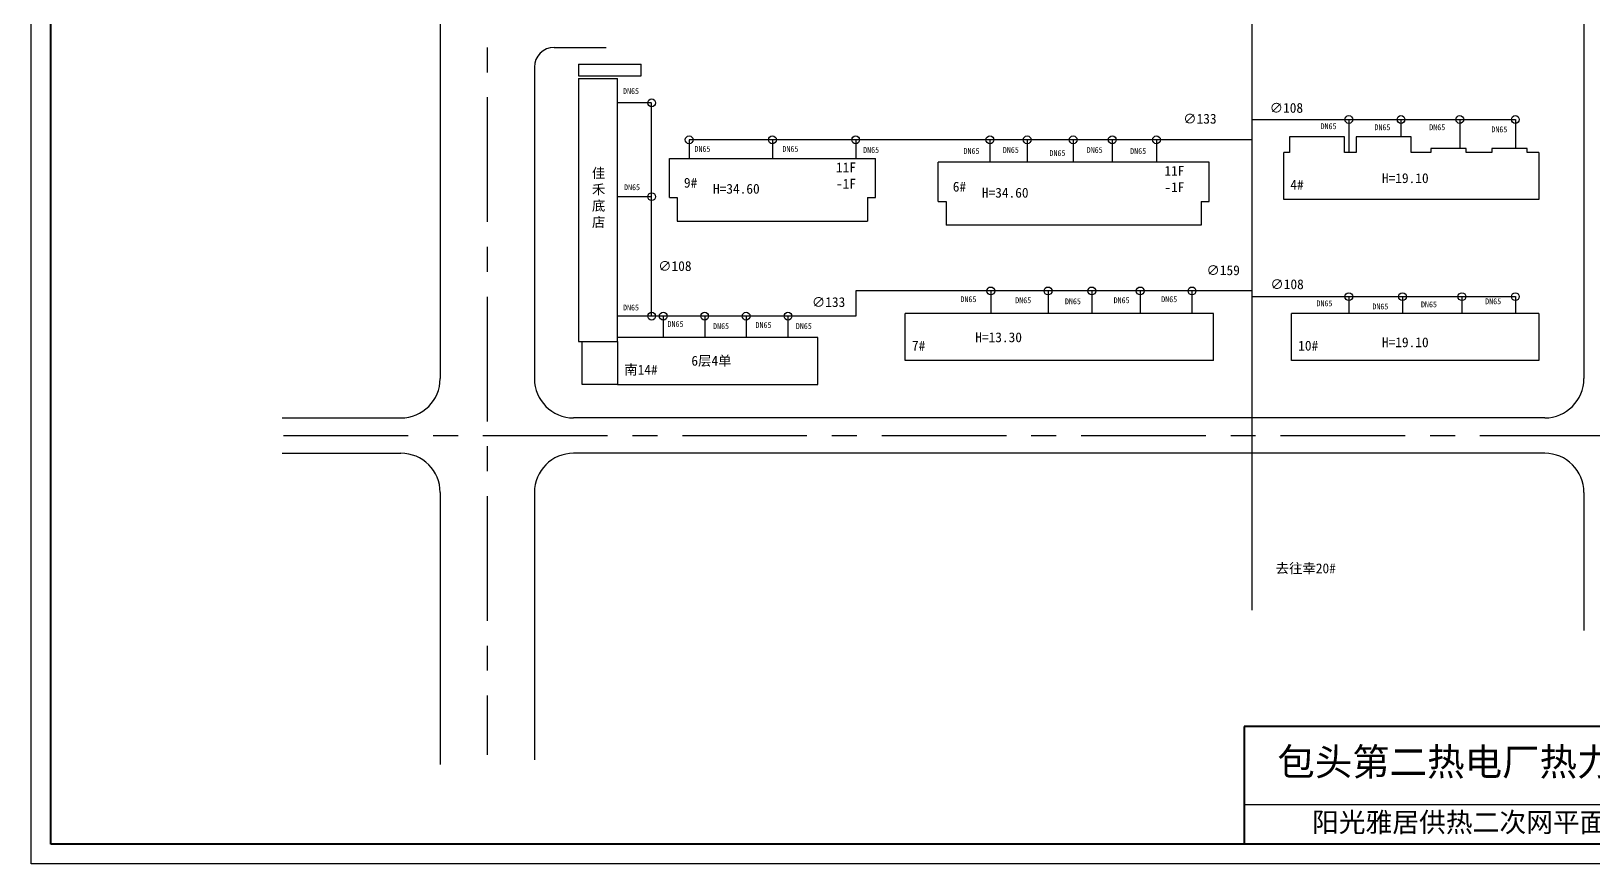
# Model space of a CAD drawing. Header units: millimetres. Extents: x 710 to 1840, y -171 to 1894.
# Drawn here: x 710.2 to 1108, y 285.3 to 497.4 of the extents above; entities that cross this region are included whole.
import ezdxf

# ---------------------------------------------------------------- set-up
doc = ezdxf.new("R2010")
doc.units = ezdxf.units.MM
doc.linetypes.add('CENTER', pattern=[50.8, 31.75, -6.35, 6.35, -6.35])
for name, color, linetype in [('围栏', 3, 'Continuous'), ('幸14', 1, 'Continuous'), ('幸20', 7, 'Continuous'), ('边长', 1, 'Continuous')]:
    doc.layers.add(name, color=color, linetype=linetype)

msp = doc.modelspace()

# ---------------------------------------------------------------- linework, layer by layer
at = {"lineweight": 40}
for p, q in [((715.18, 290.35), (715.18, 710.35)), ((715.18, 290.35), (715.18, 710.35)), ((715.18, 290.35), (715.18, 710.35)), ((1309.18, 320.35), (1019.18, 320.35)), ((1019.18, 320.35), (1019.18, 290.35)), ((1309.18, 320.35), (1019.18, 320.35)), ((1019.18, 320.35), (1019.18, 290.35)), ((1309.18, 320.35), (1019.18, 320.35)), ((1019.18, 320.35), (1019.18, 290.35)), ((1309.18, 290.35), (715.18, 290.35)), ((1309.18, 290.35), (715.18, 290.35)), ((1309.18, 290.35), (715.18, 290.35))]:
    msp.add_line(p, q, dxfattribs=at)
for p, q in [((814.37, 607.95), (814.37, 408.93)), ((814.37, 607.95), (814.37, 408.93)), ((814.37, 607.95), (814.37, 408.93)), ((1105.77, 566.13), (1105.77, 408.93)), ((1105.77, 566.13), (1105.77, 408.93)), ((1105.77, 566.13), (1105.77, 408.93)), ((843.37, 493.32), (856.68, 493.32)), ((843.37, 493.32), (856.68, 493.32)), ((843.37, 493.32), (856.68, 493.32)), ((838.37, 488.32), (838.37, 408.93)), ((838.37, 488.32), (838.37, 408.93)), ((838.37, 488.32), (838.37, 408.93)), ((774.13, 398.93), (804.37, 398.93)), ((774.13, 398.93), (804.37, 398.93)), ((774.13, 398.93), (804.37, 398.93)), ((1095.77, 398.93), (848.37, 398.93)), ((1095.77, 398.93), (848.37, 398.93)), ((1095.77, 398.93), (848.37, 398.93)), ((774.13, 389.93), (804.37, 389.93)), ((774.13, 389.93), (804.37, 389.93)), ((774.13, 389.93), (804.37, 389.93)), ((1095.77, 389.93), (848.37, 389.93)), ((1095.77, 389.93), (848.37, 389.93)), ((1095.77, 389.93), (848.37, 389.93)), ((814.37, 379.93), (814.37, 310.61)), ((814.37, 379.93), (814.37, 310.61)), ((814.37, 379.93), (814.37, 310.61)), ((838.37, 379.93), (838.37, 311.85)), ((838.37, 379.93), (838.37, 311.85)), ((838.37, 379.93), (838.37, 311.85)), ((1105.77, 379.93), (1105.77, 344.75)), ((1105.77, 379.93), (1105.77, 344.75)), ((1105.77, 379.93), (1105.77, 344.75)), ((1309.18, 300.35), (1019.18, 300.35)), ((1309.18, 300.35), (1019.18, 300.35)), ((1309.18, 300.35), (1019.18, 300.35))]:
    msp.add_line(p, q)
at = {"color": 0}
for p, q in [((868.24, 424.86), (868.24, 431.28)), ((920.27, 431.28), (920.27, 424.86)), ((868.24, 424.86), (859.57, 424.86)), ((920.27, 424.86), (868.24, 424.86))]:
    msp.add_line(p, q, dxfattribs=at)
at = {"color": 3, "linetype": 'CENTER'}
msp.add_line((774.47, 394.43), (1182.37, 394.43), dxfattribs=at)
msp.add_line((774.47, 394.43), (1182.37, 394.43), dxfattribs=at)
msp.add_line((774.47, 394.43), (1182.37, 394.43), dxfattribs=at)
for centre, radius, start, end in [((843.37, 488.32), 5, 90, 180), ((843.37, 488.32), 5, 90, 180), ((843.37, 488.32), 5, 90, 180), ((804.37, 408.93), 10, 270, 0), ((804.37, 408.93), 10, 270, 0), ((804.37, 408.93), 10, 270, 0), ((848.37, 408.93), 10, 180, 270), ((848.37, 408.93), 10, 180, 270), ((848.37, 408.93), 10, 180, 270), ((1095.77, 408.93), 10, 270, 0), ((1095.77, 408.93), 10, 270, 0), ((1095.77, 408.93), 10, 270, 0), ((804.37, 379.93), 10, 0, 90), ((804.37, 379.93), 10, 0, 90), ((804.37, 379.93), 10, 0, 90), ((848.37, 379.93), 10, 90, 180), ((848.37, 379.93), 10, 90, 180), ((848.37, 379.93), 10, 90, 180), ((1095.77, 379.93), 10, 0, 90), ((1095.77, 379.93), 10, 0, 90), ((1095.77, 379.93), 10, 0, 90)]:
    msp.add_arc(centre, radius, start, end)
at = {"layer": '围栏', "linetype": 'CENTER'}
msp.add_line((826.37, 683.8), (826.37, 313.08), dxfattribs=at)
msp.add_line((826.37, 683.8), (826.37, 313.08), dxfattribs=at)
msp.add_line((826.37, 683.8), (826.37, 313.08), dxfattribs=at)
at = {"layer": '幸14', "color": 0}
for centre in [(868.24, 479.19), (868.24, 479.19), (868.24, 479.19), (1045.87, 474.94), (1045.87, 474.94), (1045.87, 474.94), (1059.16, 474.94), (1059.16, 474.94), (1059.16, 474.94), (1074.14, 474.94), (1074.14, 474.94), (1074.14, 474.94), (1088.29, 474.94), (1088.29, 474.94), (1088.29, 474.94), (877.8, 469.78), (877.8, 469.78), (877.8, 469.78), (899.02, 469.78), (899.02, 469.78), (899.02, 469.78), (920.23, 469.78), (920.23, 469.78), (920.23, 469.78), (954.43, 469.78), (954.43, 469.78), (954.43, 469.78), (963.92, 469.78), (963.92, 469.78), (963.92, 469.78), (975.64, 469.78), (975.64, 469.78), (975.64, 469.78), (985.6, 469.78), (985.6, 469.78), (985.6, 469.78), (996.86, 469.78), (996.86, 469.78), (996.86, 469.78), (868.24, 455.29), (868.24, 455.29), (868.24, 455.29), (954.65, 431.28), (954.65, 431.28), (954.65, 431.28), (969.24, 431.28), (969.24, 431.28), (969.24, 431.28), (980.38, 431.28), (980.38, 431.28), (980.38, 431.28), (992.72, 431.28), (992.72, 431.28), (992.72, 431.28), (1005.91, 431.28), (1005.91, 431.28), (1005.91, 431.28), (1045.87, 429.83), (1045.87, 429.83), (1045.87, 429.83), (1059.54, 429.83), (1059.54, 429.83), (1059.54, 429.83), (1074.68, 429.83), (1074.68, 429.83), (1074.68, 429.83), (1088.29, 429.83), (1088.29, 429.83), (1088.29, 429.83), (868.24, 424.86), (871.21, 424.86), (881.76, 424.86), (881.76, 424.86), (881.76, 424.86), (892.32, 424.86), (902.98, 424.86)]:
    msp.add_circle(centre, 1, dxfattribs=at)
at = {"layer": '幸20'}
for p, q in [((1021.17, 566.94), (1021.17, 349.93)), ((1021.17, 566.94), (1021.17, 349.93)), ((1021.17, 566.94), (1021.17, 349.93)), ((849.57, 489.04), (865.57, 489.04)), ((849.57, 489.04), (849.57, 486.04)), ((849.57, 489.04), (865.57, 489.04)), ((849.57, 489.04), (849.57, 486.04)), ((849.57, 489.04), (865.57, 489.04)), ((849.57, 489.04), (849.57, 486.04)), ((849.57, 486.04), (865.57, 486.04)), ((849.57, 486.04), (865.57, 486.04)), ((849.57, 486.04), (865.57, 486.04)), ((849.57, 485.43), (859.57, 485.43)), ((849.57, 485.43), (849.57, 418.43)), ((849.57, 485.43), (859.57, 485.43)), ((849.57, 485.43), (849.57, 418.43)), ((849.57, 485.43), (859.57, 485.43)), ((849.57, 485.43), (849.57, 418.43)), ((859.57, 418.43), (859.57, 485.43)), ((859.57, 418.43), (859.57, 485.43)), ((859.57, 418.43), (859.57, 485.43)), ((865.57, 486.04), (865.57, 489.04)), ((865.57, 486.04), (865.57, 489.04)), ((865.57, 486.04), (865.57, 489.04)), ((868.24, 431.28), (868.24, 479.09)), ((868.24, 431.28), (868.24, 479.09)), ((868.24, 431.28), (868.24, 479.09)), ((1021.17, 474.94), (1088.29, 474.94)), ((1021.17, 474.94), (1088.29, 474.94)), ((1021.17, 474.94), (1088.29, 474.94)), ((1021.17, 469.78), (877.8, 469.78)), ((1021.17, 469.78), (877.8, 469.78)), ((1021.17, 469.78), (877.8, 469.78)), ((1030.77, 470.55), (1030.77, 466.55)), ((1044.77, 470.55), (1030.77, 470.55)), ((1030.77, 470.55), (1030.77, 466.55)), ((1044.77, 470.55), (1030.77, 470.55)), ((1030.77, 470.55), (1030.77, 466.55)), ((1044.77, 470.55), (1030.77, 470.55)), ((1044.77, 466.55), (1044.77, 470.55)), ((1044.77, 466.55), (1044.77, 470.55)), ((1044.77, 466.55), (1044.77, 470.55)), ((1047.77, 470.55), (1047.77, 466.55)), ((1061.77, 470.55), (1047.77, 470.55)), ((1047.77, 470.55), (1047.77, 466.55)), ((1061.77, 470.55), (1047.77, 470.55)), ((1047.77, 470.55), (1047.77, 466.55)), ((1061.77, 470.55), (1047.77, 470.55)), ((1061.77, 466.55), (1061.77, 470.55)), ((1061.77, 466.55), (1061.77, 470.55)), ((1061.77, 466.55), (1061.77, 470.55)), ((1030.77, 466.55), (1029.27, 466.55)), ((1029.27, 454.55), (1029.27, 466.55)), ((1030.77, 466.55), (1029.27, 466.55)), ((1029.27, 454.55), (1029.27, 466.55)), ((1030.77, 466.55), (1029.27, 466.55)), ((1029.27, 454.55), (1029.27, 466.55)), ((1047.77, 466.55), (1044.77, 466.55)), ((1047.77, 466.55), (1044.77, 466.55)), ((1047.77, 466.55), (1044.77, 466.55)), ((1066.77, 466.55), (1061.77, 466.55)), ((1066.77, 466.55), (1061.77, 466.55)), ((1066.77, 466.55), (1061.77, 466.55)), ((1066.77, 467.55), (1066.77, 466.55)), ((1075.77, 467.55), (1066.77, 467.55)), ((1066.77, 467.55), (1066.77, 466.55)), ((1075.77, 467.55), (1066.77, 467.55)), ((1066.77, 467.55), (1066.77, 466.55)), ((1075.77, 467.55), (1066.77, 467.55)), ((1075.77, 466.55), (1075.77, 467.55)), ((1075.77, 466.55), (1075.77, 467.55)), ((1075.77, 466.55), (1075.77, 467.55)), ((1082.27, 466.55), (1075.77, 466.55)), ((1082.27, 466.55), (1075.77, 466.55)), ((1082.27, 466.55), (1075.77, 466.55)), ((1082.27, 467.55), (1082.27, 466.55)), ((1091.27, 467.55), (1082.27, 467.55)), ((1082.27, 467.55), (1082.27, 466.55)), ((1091.27, 467.55), (1082.27, 467.55)), ((1082.27, 467.55), (1082.27, 466.55)), ((1091.27, 467.55), (1082.27, 467.55)), ((1091.27, 466.55), (1091.27, 467.55)), ((1091.27, 466.55), (1091.27, 467.55)), ((1091.27, 466.55), (1091.27, 467.55)), ((1094.27, 466.55), (1091.27, 466.55)), ((1094.27, 466.55), (1091.27, 466.55)), ((1094.27, 466.55), (1091.27, 466.55)), ((1094.27, 466.55), (1094.27, 454.55)), ((1094.27, 466.55), (1094.27, 454.55)), ((1094.27, 466.55), (1094.27, 454.55)), ((872.77, 455.05), (872.77, 465.05)), ((872.77, 465.05), (925.27, 465.05)), ((872.77, 455.05), (872.77, 465.05)), ((872.77, 465.05), (925.27, 465.05)), ((872.77, 455.05), (872.77, 465.05)), ((872.77, 465.05), (925.27, 465.05)), ((925.27, 455.05), (925.27, 465.05)), ((925.27, 455.05), (925.27, 465.05)), ((925.27, 455.05), (925.27, 465.05)), ((1010.27, 464.05), (941.27, 464.05)), ((941.27, 454.05), (941.27, 464.05)), ((1010.27, 464.05), (941.27, 464.05)), ((941.27, 454.05), (941.27, 464.05)), ((1010.27, 464.05), (941.27, 464.05)), ((941.27, 454.05), (941.27, 464.05)), ((1010.27, 454.05), (1010.27, 464.05)), ((1010.27, 454.05), (1010.27, 464.05)), ((1010.27, 454.05), (1010.27, 464.05)), ((872.77, 455.05), (874.77, 455.05)), ((872.77, 455.05), (874.77, 455.05)), ((872.77, 455.05), (874.77, 455.05)), ((874.77, 455.05), (874.77, 449.05)), ((874.77, 455.05), (874.77, 449.05)), ((874.77, 455.05), (874.77, 449.05)), ((923.27, 455.05), (923.27, 449.05)), ((923.27, 455.05), (925.27, 455.05)), ((923.27, 455.05), (923.27, 449.05)), ((923.27, 455.05), (925.27, 455.05)), ((923.27, 455.05), (923.27, 449.05)), ((923.27, 455.05), (925.27, 455.05)), ((941.27, 454.05), (943.27, 454.05)), ((941.27, 454.05), (943.27, 454.05)), ((941.27, 454.05), (943.27, 454.05)), ((943.27, 454.05), (943.27, 448.05)), ((943.27, 454.05), (943.27, 448.05)), ((943.27, 454.05), (943.27, 448.05)), ((1008.27, 454.05), (1010.27, 454.05)), ((1008.27, 454.05), (1008.27, 448.05)), ((1008.27, 454.05), (1010.27, 454.05)), ((1008.27, 454.05), (1008.27, 448.05)), ((1008.27, 454.05), (1010.27, 454.05)), ((1008.27, 454.05), (1008.27, 448.05)), ((1094.27, 454.55), (1029.27, 454.55)), ((1094.27, 454.55), (1029.27, 454.55)), ((1094.27, 454.55), (1029.27, 454.55)), ((874.77, 449.05), (923.27, 449.05)), ((874.77, 449.05), (923.27, 449.05)), ((874.77, 449.05), (923.27, 449.05)), ((1008.27, 448.05), (943.27, 448.05)), ((1008.27, 448.05), (943.27, 448.05)), ((1008.27, 448.05), (943.27, 448.05)), ((1021.17, 431.28), (920.27, 431.28)), ((1021.17, 431.28), (920.27, 431.28)), ((1021.17, 431.28), (920.27, 431.28)), ((1021.17, 429.83), (1088.29, 429.83)), ((1021.17, 429.83), (1088.29, 429.83)), ((1021.17, 429.83), (1088.29, 429.83)), ((1011.37, 425.55), (932.87, 425.55)), ((932.87, 413.55), (932.87, 425.55)), ((1011.37, 425.55), (932.87, 425.55)), ((932.87, 413.55), (932.87, 425.55)), ((1011.37, 425.55), (932.87, 425.55)), ((932.87, 413.55), (932.87, 425.55)), ((1011.37, 413.55), (1011.37, 425.55)), ((1011.37, 413.55), (1011.37, 425.55)), ((1011.37, 413.55), (1011.37, 425.55)), ((1031.27, 413.55), (1031.27, 425.55)), ((1094.27, 425.55), (1031.27, 425.55)), ((1031.27, 413.55), (1031.27, 425.55)), ((1094.27, 425.55), (1031.27, 425.55)), ((1031.27, 413.55), (1031.27, 425.55)), ((1094.27, 425.55), (1031.27, 425.55)), ((1094.27, 425.55), (1094.27, 413.55)), ((1094.27, 425.55), (1094.27, 413.55)), ((1094.27, 425.55), (1094.27, 413.55)), ((849.57, 418.43), (859.57, 418.43)), ((849.57, 418.43), (859.57, 418.43)), ((849.57, 418.43), (859.57, 418.43)), ((850.57, 407.43), (850.57, 418.43)), ((850.57, 407.43), (850.57, 418.43)), ((850.57, 407.43), (850.57, 418.43)), ((910.57, 419.43), (859.57, 419.43)), ((910.57, 419.43), (859.57, 419.43)), ((910.57, 419.43), (859.57, 419.43)), ((859.57, 418.43), (859.57, 407.43)), ((859.57, 418.43), (859.57, 407.43)), ((859.57, 418.43), (859.57, 407.43)), ((910.57, 407.43), (910.57, 419.43)), ((910.57, 407.43), (910.57, 419.43)), ((910.57, 407.43), (910.57, 419.43)), ((1011.37, 413.55), (932.87, 413.55)), ((1011.37, 413.55), (932.87, 413.55)), ((1011.37, 413.55), (932.87, 413.55)), ((1094.27, 413.55), (1031.27, 413.55)), ((1094.27, 413.55), (1031.27, 413.55)), ((1094.27, 413.55), (1031.27, 413.55)), ((859.57, 407.43), (850.57, 407.43)), ((859.57, 407.43), (850.57, 407.43)), ((859.57, 407.43), (850.57, 407.43)), ((859.57, 407.43), (910.57, 407.43)), ((859.57, 407.43), (910.57, 407.43)), ((859.57, 407.43), (910.57, 407.43))]:
    msp.add_line(p, q, dxfattribs=at)
at = {"layer": '幸20', "color": 0}
for p, q in [((868.24, 479.19), (859.57, 479.19)), ((868.24, 479.19), (859.57, 479.19)), ((868.24, 479.19), (859.57, 479.19)), ((1045.87, 474.94), (1045.87, 466.55)), ((1045.87, 474.94), (1045.87, 466.55)), ((1045.87, 474.94), (1045.87, 466.55)), ((1059.16, 474.94), (1059.16, 470.55)), ((1059.16, 474.94), (1059.16, 470.55)), ((1059.16, 474.94), (1059.16, 470.55)), ((1074.14, 474.94), (1074.14, 467.55)), ((1074.14, 474.94), (1074.14, 467.55)), ((1074.14, 474.94), (1074.14, 467.55)), ((1088.29, 474.94), (1088.29, 467.55)), ((1088.29, 474.94), (1088.29, 467.55)), ((1088.29, 474.94), (1088.29, 467.55)), ((877.8, 469.78), (877.8, 465.05)), ((877.8, 469.78), (877.8, 465.05)), ((877.8, 469.78), (877.8, 465.05)), ((899.02, 469.78), (899.02, 465.05)), ((899.02, 469.78), (899.02, 465.05)), ((899.02, 469.78), (899.02, 465.05)), ((920.23, 469.78), (920.23, 465.05)), ((920.23, 469.78), (920.23, 465.05)), ((920.23, 469.78), (920.23, 465.05)), ((954.43, 469.78), (954.43, 464.05)), ((954.43, 469.78), (954.43, 464.05)), ((954.43, 469.78), (954.43, 464.05)), ((963.92, 469.78), (963.92, 464.05)), ((963.92, 469.78), (963.92, 464.05)), ((963.92, 469.78), (963.92, 464.05)), ((975.64, 469.78), (975.64, 464.05)), ((975.64, 469.78), (975.64, 464.05)), ((975.64, 469.78), (975.64, 464.05)), ((985.6, 469.78), (985.6, 464.05)), ((985.6, 469.78), (985.6, 464.05)), ((985.6, 469.78), (985.6, 464.05)), ((996.86, 469.78), (996.86, 464.05)), ((996.86, 469.78), (996.86, 464.05)), ((996.86, 469.78), (996.86, 464.05)), ((868.24, 455.29), (859.57, 455.29)), ((868.24, 455.29), (859.57, 455.29)), ((868.24, 455.29), (859.57, 455.29)), ((954.65, 431.28), (954.65, 425.55)), ((954.65, 431.28), (954.65, 425.55)), ((954.65, 431.28), (954.65, 425.55)), ((969.24, 431.28), (969.24, 425.55)), ((969.24, 431.28), (969.24, 425.55)), ((969.24, 431.28), (969.24, 425.55)), ((980.38, 431.28), (980.38, 425.55)), ((980.38, 431.28), (980.38, 425.55)), ((980.38, 431.28), (980.38, 425.55)), ((992.72, 431.28), (992.72, 425.55)), ((992.72, 431.28), (992.72, 425.55)), ((992.72, 431.28), (992.72, 425.55)), ((1005.91, 431.28), (1005.91, 425.55)), ((1005.91, 431.28), (1005.91, 425.55)), ((1005.91, 431.28), (1005.91, 425.55)), ((1045.87, 429.83), (1045.87, 425.55)), ((1045.87, 429.83), (1045.87, 425.55)), ((1045.87, 429.83), (1045.87, 425.55)), ((1059.54, 429.83), (1059.54, 425.55)), ((1059.54, 429.83), (1059.54, 425.55)), ((1059.54, 429.83), (1059.54, 425.55)), ((1074.68, 429.83), (1074.68, 425.55)), ((1074.68, 429.83), (1074.68, 425.55)), ((1074.68, 429.83), (1074.68, 425.55)), ((1088.29, 429.83), (1088.29, 425.55)), ((1088.29, 429.83), (1088.29, 425.55)), ((1088.29, 429.83), (1088.29, 425.55)), ((871.21, 424.86), (871.21, 419.43)), ((871.21, 424.86), (871.21, 419.43)), ((881.76, 424.86), (881.76, 419.43)), ((881.76, 424.86), (881.76, 419.43)), ((881.76, 424.86), (881.76, 419.43)), ((892.32, 424.86), (892.32, 419.43)), ((892.32, 424.86), (892.32, 419.43)), ((892.32, 424.86), (892.32, 419.43)), ((902.98, 424.86), (902.98, 419.43)), ((902.98, 424.86), (902.98, 419.43)), ((902.98, 424.86), (902.98, 419.43))]:
    msp.add_line(p, q, dxfattribs=at)
at = {"layer": '边长'}
for p, q in [((710.18, 285.35), (710.18, 715.35)), ((710.18, 285.35), (710.18, 715.35)), ((710.18, 285.35), (710.18, 715.35)), ((1314.18, 285.35), (710.18, 285.35)), ((1314.18, 285.35), (710.18, 285.35)), ((1314.18, 285.35), (710.18, 285.35))]:
    msp.add_line(p, q, dxfattribs=at)

# ---------------------------------------------------------------- texts
at = {"attachment_point": 1}
for s, insert, char_height, width in [('{\\fSimHei|b0|i0|c134|p2;包头第二热电厂热力部}', (1027.63, 314.81), 7, 133.3392), ('{\\fSimHei|b0|i0|c134|p2;包头第二热电厂热力部}', (1027.63, 314.81), 7, 133.3392), ('{\\fSimHei|b0|i0|c134|p2;包头第二热电厂热力部}', (1027.63, 314.81), 7, 133.3392), ('{\\fSimSun|b0|i0|c134|p54;阳光雅居供热二次网平面图}', (1036.49, 298.43), 5, 145.2356), ('{\\fSimSun|b0|i0|c134|p54;阳光雅居供热二次网平面图}', (1036.49, 298.43), 5, 145.2356), ('{\\fSimSun|b0|i0|c134|p54;阳光雅居供热二次网平面图}', (1036.49, 298.43), 5, 145.2356)]:
    msp.add_mtext(s, dxfattribs=dict(at, insert=insert, char_height=char_height, width=width))
at = {"layer": '幸20', "attachment_point": 1}
for s, insert, char_height, width in [('DN65', (860.95, 482.95), 1.5, 8.241), ('∅108', (1025.71, 479.16), 2.5, 8.75), ('∅133', (1003.68, 476.4), 2.5, 8.75), ('DN65', (1038.67, 473.99), 1.5, 8.241), ('DN65', (1052.39, 473.73), 1.5, 8.241), ('DN65', (1066.36, 473.73), 1.5, 8.241), ('DN65', (1082.18, 473.2), 1.5, 8.241), ('DN65', (879.14, 468.2), 1.5, 8.241), ('DN65', (901.55, 468.2), 1.5, 8.241), ('DN65', (922.12, 467.94), 1.5, 8.241), ('DN65', (947.7, 467.67), 1.5, 8.241), ('DN65', (957.72, 467.94), 1.5, 8.241), ('DN65', (969.59, 467.15), 1.5, 8.241), ('DN65', (979.08, 467.94), 1.5, 8.241), ('DN65', (990.15, 467.67), 1.5, 8.241), ('DN65', (861.21, 458.45), 1.5, 8.241), ('∅108', (869.91, 438.87), 2.5, 8.75), ('∅159', (1009.6, 437.8), 2.5, 8.75), ('∅108', (1025.89, 434.23), 2.5, 8.75), ('∅133', (909.07, 429.69), 2.5, 8.75), ('DN65', (946.91, 429.92), 1.5, 8.241), ('DN65', (998.07, 429.92), 1.5, 8.241), ('DN65', (860.95, 427.81), 1.5, 8.241), ('DN65', (960.88, 429.66), 1.5, 8.241), ('DN65', (973.54, 429.39), 1.5, 8.241), ('DN65', (985.94, 429.66), 1.5, 8.241), ('DN65', (1037.62, 428.87), 1.5, 8.241), ('DN65', (1051.86, 428.08), 1.5, 8.241), ('DN65', (1064.25, 428.6), 1.5, 8.241), ('DN65', (1080.6, 429.39), 1.5, 8.241), ('DN65', (872.28, 423.6), 1.5, 8.241), ('DN65', (883.89, 423.07), 1.5, 8.241), ('DN65', (894.7, 423.34), 1.5, 8.241), ('DN65', (904.98, 423.07), 1.5, 8.241)]:
    msp.add_mtext(s, dxfattribs=dict(at, insert=insert, char_height=char_height, width=width))
at = {"layer": '幸20', "char_height": 2.5, "attachment_point": 1}
for s, width, heights, insert in [('{\\fSimSun|b0|i0|c134|p2;佳\\P禾\\P底\\P店}', 28.1409, [22.46], (853.03, 462.56)), ('{\\fSimSun|b0|i0|c134|p2;佳\\P禾\\P底\\P店}', 28.1409, [22.46], (853.03, 462.56)), ('{\\fSimSun|b0|i0|c134|p2;佳\\P禾\\P底\\P店}', 28.1409, [22.46], (853.03, 462.56)), (' 11F\\P -1F', 10.1736, [0], (913.5, 464.01)), (' 11F\\P -1F', 10.1736, [0], (913.5, 464.01)), (' 11F\\P -1F', 10.1736, [0], (913.5, 464.01)), (' 11F\\P -1F', 10.1736, [0], (997.17, 463.11)), (' 11F\\P -1F', 10.1736, [0], (997.17, 463.11)), (' 11F\\P -1F', 10.1736, [0], (997.17, 463.11)), (' 9#', 10.1736, [0], (874.77, 460.09)), (' 9#', 10.1736, [0], (874.77, 460.09)), (' 9#', 10.1736, [0], (874.77, 460.09)), ('H=34.60', 27.8246, [0], (883.87, 458.55)), ('H=34.60', 27.8246, [0], (883.87, 458.55)), ('H=34.60', 27.8246, [0], (883.87, 458.55)), (' 6#', 10.1736, [0], (943.27, 459.09)), (' 6#', 10.1736, [0], (943.27, 459.09)), (' 6#', 10.1736, [0], (943.27, 459.09)), ('H=34.60', 27.8246, [0], (952.37, 457.55)), ('H=34.60', 27.8246, [0], (952.37, 457.55)), ('H=34.60', 27.8246, [0], (952.37, 457.55)), (' 4#', 10.1736, [0], (1029.27, 459.59)), (' 4#', 10.1736, [0], (1029.27, 459.59)), (' 4#', 10.1736, [0], (1029.27, 459.59)), ('H=19.10', 27.8246, [0], (1054.3, 461.26)), ('H=19.10', 27.8246, [0], (1054.3, 461.26)), ('H=19.10', 27.8246, [0], (1054.3, 461.26)), (' 7#', 10.1736, [0], (932.87, 418.59)), (' 7#', 10.1736, [0], (932.87, 418.59)), (' 7#', 10.1736, [0], (932.87, 418.59)), ('H=13.30', 27.8246, [0], (950.69, 420.72)), ('H=13.30', 27.8246, [0], (950.69, 420.72)), ('H=13.30', 27.8246, [0], (950.69, 420.72)), (' 10#', 10.1736, [0], (1031.27, 418.59)), (' 10#', 10.1736, [0], (1031.27, 418.59)), (' 10#', 10.1736, [0], (1031.27, 418.59)), ('H=19.10', 27.8246, [0], (1054.3, 419.45)), ('H=19.10', 27.8246, [0], (1054.3, 419.45)), ('H=19.10', 27.8246, [0], (1054.3, 419.45)), ('6{\\fSimSun|b0|i0|c134|p2;层4单}', 27.8246, [0], (878.37, 414.74)), ('6{\\fSimSun|b0|i0|c134|p2;层4单}', 27.8246, [0], (878.37, 414.74)), ('6{\\fSimSun|b0|i0|c134|p2;层4单}', 27.8246, [0], (878.37, 414.74)), (' {\\fSimSun|b0|i0|c134|p2;南}14#', 18.3062, [0], (859.57, 412.47)), (' {\\fSimSun|b0|i0|c134|p2;南}14#', 18.3062, [0], (859.57, 412.47)), (' {\\fSimSun|b0|i0|c134|p2;南}14#', 18.3062, [0], (859.57, 412.47)), ('{\\fSimSun|b0|i0|c134|p2;去往幸20#}', 41.2494, [0], (1027.23, 361.87)), ('{\\fSimSun|b0|i0|c134|p2;去往幸20#}', 41.2494, [0], (1027.23, 361.87)), ('{\\fSimSun|b0|i0|c134|p2;去往幸20#}', 41.2494, [0], (1027.23, 361.87))]:
    msp.add_mtext_dynamic_manual_height_columns(s, width=width, gutter_width=12.5, heights=heights, dxfattribs=dict(at, insert=insert))

doc.saveas('drawing.dxf')
